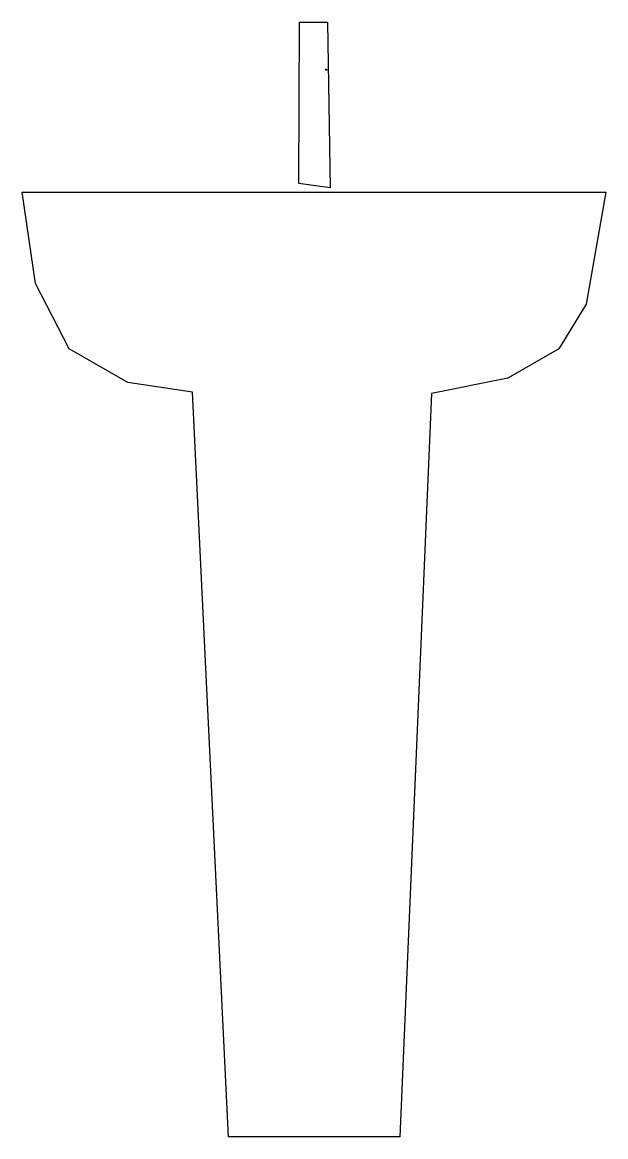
# Model space of a CAD drawing. Header units: millimetres. Extents: x -222 to 222, y 0 to 850.
import ezdxf

# ---------------------------------------------------------------- set-up
doc = ezdxf.new("R2010")
doc.units = ezdxf.units.MM
doc.layers.add('ALMOND-DRAW-PROFILE', color=7, linetype='Continuous', lineweight=25)

msp = doc.modelspace()

# ---------------------------------------------------------------- linework, layer by layer
at = {"layer": 'ALMOND-DRAW-PROFILE'}
for points in [[(-11.67, 727.15), (-11.15, 850), (10.17, 850), (12.35, 723.83)], [(8.79, 814.37), (8.81, 813.79), (9.96, 813.48)], [(-92.61, 567.95), (-141.94, 575.24), (-186.77, 600.98), (-212.5, 650.78), (-222.46, 720.51), (222.46, 720.51), (207.52, 635.01), (186.77, 600.98), (147.75, 578.56), (89.68, 566.88), (65.58, 0), (-65.16, 0)]]:
    msp.add_lwpolyline(points, close=True, dxfattribs=at)

doc.saveas('drawing.dxf')
